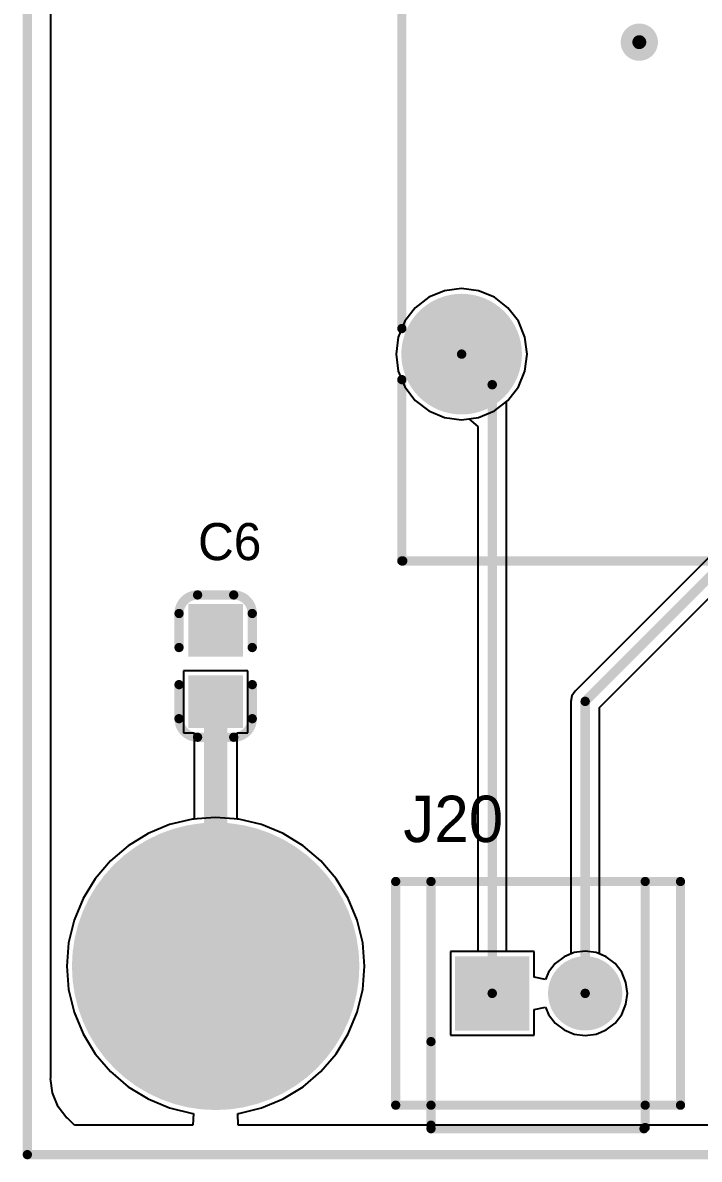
# Model space of a CAD drawing. Extents: x 32 to 132, y 19 to 123.
# Drawn here: x 31.65 to 46.25, y 18.57 to 43.09 of the extents above; entities that cross this region are included whole.
import ezdxf

# ---------------------------------------------------------------- set-up
doc = ezdxf.new("R2010")
doc.units = 0
doc.layers.get('0').update_dxf_attribs({"linetype": 'CONTINUOUS'})
for name, color, linetype in [('BOTTOMLAYER', 5, 'CONTINUOUS'), ('BOTTOMSOLDER', 6, 'CONTINUOUS'), ('MECHANICAL1', 6, 'CONTINUOUS'), ('MECHANICAL13', 56, 'CONTINUOUS'), ('MECHANICAL15', 56, 'CONTINUOUS'), ('MULTILAYER', 9, 'CONTINUOUS'), ('PADHOLELAYER', 156, 'CONTINUOUS'), ('TOPLAYER', 1, 'CONTINUOUS'), ('TOPOVERLAY', 2, 'CONTINUOUS'), ('TOPPASTE', 8, 'CONTINUOUS'), ('TOPSOLDER', 216, 'CONTINUOUS'), ('VIAHOLELAYER', 16, 'CONTINUOUS')]:
    doc.layers.add(name, color=color, linetype=linetype)

# ---------------------------------------------------------------- blocks, each defined once
blk = doc.blocks.new('PH2_2_0_4')
at = {"layer": 'BOTTOMLAYER', "const_width": 0.7}
blk.add_lwpolyline([(1.657, 0, 1), (2.357, 0, 1)], format="xyb", close=True, dxfattribs=at)
at = {"layer": 'BOTTOMLAYER'}
blk.add_solid([(-0.7, -0.7), (0.7, -0.7), (-0.7, 0.7), (0.7, 0.7)], dxfattribs=at)
at = {"layer": 'BOTTOMSOLDER', "const_width": 0.802}
blk.add_lwpolyline([(1.606, 0, 1), (2.407, 0, 1)], format="xyb", close=True, dxfattribs=at)
at = {"layer": 'BOTTOMSOLDER'}
blk.add_solid([(-0.802, -0.802), (0.802, -0.802), (-0.802, 0.802), (0.802, 0.802)], dxfattribs=at)
at = {"layer": 'MECHANICAL13', "const_width": 0.2}
for points in [[(-2.083, 2.413), (4.064, 2.413)], [(-2.083, -2.413), (-2.083, 2.413)], [(4.064, -2.413), (4.064, 2.413)], [(-2.083, -2.413), (4.064, -2.413)]]:
    blk.add_lwpolyline(points, dxfattribs=at)
at = {"layer": 'MECHANICAL13', "const_width": 0.1}
for points in [[(-2.133, 2.413, 1), (-2.033, 2.413, 1)], [(-2.133, 2.413, 1), (-2.033, 2.413, 1)], [(4.014, 2.413, 1), (4.114, 2.413, 1)], [(4.014, 2.413, 1), (4.114, 2.413, 1)], [(-2.133, -2.413, 1), (-2.033, -2.413, 1)], [(-2.133, -2.413, 1), (-2.033, -2.413, 1)], [(4.014, -2.413, 1), (4.114, -2.413, 1)], [(4.014, -2.413, 1), (4.114, -2.413, 1)]]:
    blk.add_lwpolyline(points, format="xyb", close=True, dxfattribs=at)
at = {"layer": 'MULTILAYER', "const_width": 0.7}
blk.add_lwpolyline([(1.657, 0, 1), (2.357, 0, 1)], format="xyb", close=True, dxfattribs=at)
at = {"layer": 'MULTILAYER'}
blk.add_solid([(-0.7, -0.7), (0.7, -0.7), (-0.7, 0.7), (0.7, 0.7)], dxfattribs=at)
at = {"layer": 'PADHOLELAYER', "const_width": 0.4}
for points in [[(-0.2, 0, 1), (0.2, 0, 1)], [(1.807, 0, 1), (2.207, 0, 1)]]:
    blk.add_lwpolyline(points, format="xyb", close=True, dxfattribs=at)
at = {"layer": 'TOPLAYER', "const_width": 0.7}
blk.add_lwpolyline([(1.657, 0, 1), (2.357, 0, 1)], format="xyb", close=True, dxfattribs=at)
at = {"layer": 'TOPLAYER'}
blk.add_solid([(-0.7, -0.7), (0.7, -0.7), (-0.7, 0.7), (0.7, 0.7)], dxfattribs=at)
at = {"layer": 'TOPOVERLAY', "const_width": 0.2}
for points in [[(-1.321, -1.041), (-1.321, 2.413)], [(-1.321, 2.413), (3.302, 2.413)], [(3.302, -2.896), (3.302, 2.413)], [(-1.321, -2.845), (-1.321, -1.041)], [(-1.321, -2.413), (3.302, -2.413)], [(-1.321, -2.921), (-1.321, -2.413)], [(-1.321, -2.921), (3.277, -2.921)], [(3.277, -2.921), (3.302, -2.896)]]:
    blk.add_lwpolyline(points, dxfattribs=at)
at = {"layer": 'TOPOVERLAY', "const_width": 0.1}
for points in [[(-1.371, 2.413, 1), (-1.271, 2.413, 1)], [(-1.371, 2.413, 1), (-1.271, 2.413, 1)], [(3.252, 2.413, 1), (3.352, 2.413, 1)], [(3.252, 2.413, 1), (3.352, 2.413, 1)], [(-1.371, -1.041, 1), (-1.271, -1.041, 1)], [(-1.371, -1.041, 1), (-1.271, -1.041, 1)], [(-1.371, -2.413, 1), (-1.271, -2.413, 1)], [(-1.371, -2.413, 1), (-1.271, -2.413, 1)], [(3.252, -2.413, 1), (3.352, -2.413, 1)], [(-1.371, -2.845, 1), (-1.271, -2.845, 1)], [(-1.371, -2.921, 1), (-1.271, -2.921, 1)], [(-1.371, -2.921, 1), (-1.271, -2.921, 1)], [(3.227, -2.921, 1), (3.327, -2.921, 1)], [(3.227, -2.921, 1), (3.327, -2.921, 1)], [(3.252, -2.896, 1), (3.352, -2.896, 1)], [(3.252, -2.896, 1), (3.352, -2.896, 1)]]:
    blk.add_lwpolyline(points, format="xyb", close=True, dxfattribs=at)
at = {"layer": 'TOPSOLDER', "const_width": 0.802}
blk.add_lwpolyline([(1.606, 0, 1), (2.407, 0, 1)], format="xyb", close=True, dxfattribs=at)
at = {"layer": 'TOPSOLDER'}
blk.add_solid([(-0.802, -0.802), (0.802, -0.802), (-0.802, 0.802), (0.802, 0.802)], dxfattribs=at)
blk = doc.blocks.new('0603_C_37')
at = {"layer": 'TOPLAYER'}
for points in [[(-1.235, -0.49), (-0.305, -0.49), (-1.235, 0.49), (-0.305, 0.49)], [(0.305, -0.49), (1.235, -0.49), (0.305, 0.49), (1.235, 0.49)]]:
    blk.add_solid(points, dxfattribs=at)
at = {"layer": 'TOPOVERLAY', "const_width": 0.2}
for points in [[(-1.535, 0.39, -0.414213), (-1.135, 0.79)], [(1.135, 0.79, -0.414213), (1.535, 0.39)], [(-1.135, -0.79, -0.414213), (-1.535, -0.39)], [(1.535, -0.39, -0.414213), (1.135, -0.79)]]:
    blk.add_lwpolyline(points, format="xyb", dxfattribs=at)
for points in [[(-0.4, 0.79), (-1.135, 0.79)], [(1.135, 0.79), (0.4, 0.79)], [(-1.535, -0.39), (-1.535, 0.39)], [(1.535, -0.39), (1.535, 0.39)], [(-0.4, -0.79), (-1.135, -0.79)], [(1.135, -0.79), (0.4, -0.79)]]:
    blk.add_lwpolyline(points, dxfattribs=at)
at = {"layer": 'TOPOVERLAY', "const_width": 0.1}
for points in [[(-1.185, 0.79, 1), (-1.085, 0.79, 1)], [(-1.185, 0.79, 1), (-1.085, 0.79, 1)], [(-0.45, 0.79, 1), (-0.35, 0.79, 1)], [(0.35, 0.79, 1), (0.45, 0.79, 1)], [(1.085, 0.79, 1), (1.185, 0.79, 1)], [(1.085, 0.79, 1), (1.185, 0.79, 1)], [(-1.585, 0.39, 1), (-1.485, 0.39, 1)], [(-1.585, 0.39, 1), (-1.485, 0.39, 1)], [(1.485, 0.39, 1), (1.585, 0.39, 1)], [(1.485, 0.39, 1), (1.585, 0.39, 1)], [(-1.585, -0.39, 1), (-1.485, -0.39, 1)], [(-1.585, -0.39, 1), (-1.485, -0.39, 1)], [(1.485, -0.39, 1), (1.585, -0.39, 1)], [(1.485, -0.39, 1), (1.585, -0.39, 1)], [(-1.185, -0.79, 1), (-1.085, -0.79, 1)], [(-1.185, -0.79, 1), (-1.085, -0.79, 1)], [(-0.45, -0.79, 1), (-0.35, -0.79, 1)], [(0.35, -0.79, 1), (0.45, -0.79, 1)], [(1.085, -0.79, 1), (1.185, -0.79, 1)], [(1.085, -0.79, 1), (1.185, -0.79, 1)]]:
    blk.add_lwpolyline(points, format="xyb", close=True, dxfattribs=at)
at = {"layer": 'TOPPASTE'}
for points in [[(-1.235, -0.49), (-0.305, -0.49), (-1.235, 0.49), (-0.305, 0.49)], [(0.305, -0.49), (1.235, -0.49), (0.305, 0.49), (1.235, 0.49)]]:
    blk.add_solid(points, dxfattribs=at)
at = {"layer": 'TOPSOLDER'}
for points in [[(-1.337, -0.592), (-0.203, -0.592), (-1.337, 0.592), (-0.203, 0.592)], [(0.203, -0.592), (1.337, -0.592), (0.203, 0.592), (1.337, 0.592)]]:
    blk.add_solid(points, dxfattribs=at)
blk = doc.blocks.new('HF32F_005_HS_153')
at = {"layer": 'BOTTOMLAYER', "const_width": 1.2}
for points in [[(-0.6, 7.6, 1), (0.6, 7.6, 1)], [(14.64, 7.62, 1), (15.84, 7.62, 1)], [(-0.6, 0, 1), (0.6, 0, 1)], [(12.1, 0, 1), (13.3, 0, 1)]]:
    blk.add_lwpolyline(points, format="xyb", close=True, dxfattribs=at)
at = {"layer": 'BOTTOMSOLDER', "const_width": 1.302}
for points in [[(-0.651, 7.6, 1), (0.651, 7.6, 1)], [(14.589, 7.62, 1), (15.891, 7.62, 1)], [(-0.651, 0, 1), (0.651, 0, 1)], [(12.049, 0, 1), (13.351, 0, 1)]]:
    blk.add_lwpolyline(points, format="xyb", close=True, dxfattribs=at)
at = {"layer": 'MECHANICAL15', "const_width": 0.00254}
blk.add_lwpolyline([(7.946, 4.137), (7.997, 4.188)], dxfattribs=at)
at = {"layer": 'MECHANICAL15', "const_width": 0.00127}
for points in [[(7.996, 4.188, 1), (7.998, 4.188, 1)], [(7.946, 4.137, 1), (7.947, 4.137, 1)]]:
    blk.add_lwpolyline(points, format="xyb", close=True, dxfattribs=at)
at = {"layer": 'MULTILAYER', "const_width": 1.2}
for points in [[(-0.6, 7.6, 1), (0.6, 7.6, 1)], [(14.64, 7.62, 1), (15.84, 7.62, 1)], [(-0.6, 0, 1), (0.6, 0, 1)], [(12.1, 0, 1), (13.3, 0, 1)]]:
    blk.add_lwpolyline(points, format="xyb", close=True, dxfattribs=at)
at = {"layer": 'PADHOLELAYER', "const_width": 0.7}
for points in [[(-0.35, 7.6, 1), (0.35, 7.6, 1)], [(14.89, 7.62, 1), (15.59, 7.62, 1)], [(-0.35, 0, 1), (0.35, 0, 1)], [(12.35, 0, 1), (13.05, 0, 1)]]:
    blk.add_lwpolyline(points, format="xyb", close=True, dxfattribs=at)
at = {"layer": 'TOPLAYER', "const_width": 1.2}
for points in [[(-0.6, 7.6, 1), (0.6, 7.6, 1)], [(14.64, 7.62, 1), (15.84, 7.62, 1)], [(-0.6, 0, 1), (0.6, 0, 1)], [(12.1, 0, 1), (13.3, 0, 1)]]:
    blk.add_lwpolyline(points, format="xyb", close=True, dxfattribs=at)
at = {"layer": 'TOPOVERLAY', "const_width": 0.2}
for points in [[(-1.237, 8.261), (-1.237, 8.89)], [(-0.55, 8.89), (-1.19, 8.89)], [(14.644, 8.89), (0.55, 8.89)], [(17.18, 8.89), (15.836, 8.89)], [(17.163, -1.27), (17.163, 8.89)], [(17.17, 8.56), (17.17, 8.89)], [(-1.237, 0.662), (-1.237, 6.938)], [(-1.237, -1.29), (-1.237, -0.662)], [(-0.551, -1.29), (-1.237, -1.29)], [(12.149, -1.29), (0.551, -1.29)], [(17.163, -1.29), (13.251, -1.29)]]:
    blk.add_lwpolyline(points, dxfattribs=at)
at = {"layer": 'TOPOVERLAY', "const_width": 0.1}
for points in [[(-1.287, 8.89, 1), (-1.187, 8.89, 1)], [(-1.24, 8.89, 1), (-1.14, 8.89, 1)], [(-0.6, 8.89, 1), (-0.5, 8.89, 1)], [(0.5, 8.89, 1), (0.6, 8.89, 1)], [(14.594, 8.89, 1), (14.694, 8.89, 1)], [(15.786, 8.89, 1), (15.886, 8.89, 1)], [(17.113, 8.89, 1), (17.213, 8.89, 1)], [(17.12, 8.89, 1), (17.22, 8.89, 1)], [(17.13, 8.89, 1), (17.23, 8.89, 1)], [(17.12, 8.56, 1), (17.22, 8.56, 1)], [(-1.287, 8.261, 1), (-1.187, 8.261, 1)], [(-1.287, 6.938, 1), (-1.187, 6.938, 1)], [(-1.287, 0.662, 1), (-1.187, 0.662, 1)], [(-1.287, -0.662, 1), (-1.187, -0.662, 1)], [(-1.287, -1.29, 1), (-1.187, -1.29, 1)], [(-1.287, -1.29, 1), (-1.187, -1.29, 1)], [(-0.601, -1.29, 1), (-0.501, -1.29, 1)], [(0.501, -1.29, 1), (0.601, -1.29, 1)], [(12.099, -1.29, 1), (12.199, -1.29, 1)], [(13.201, -1.29, 1), (13.301, -1.29, 1)], [(17.113, -1.27, 1), (17.213, -1.27, 1)], [(17.113, -1.29, 1), (17.213, -1.29, 1)]]:
    blk.add_lwpolyline(points, format="xyb", close=True, dxfattribs=at)
at = {"layer": 'TOPSOLDER', "const_width": 1.302}
for points in [[(-0.651, 7.6, 1), (0.651, 7.6, 1)], [(14.589, 7.62, 1), (15.891, 7.62, 1)], [(-0.651, 0, 1), (0.651, 0, 1)], [(12.049, 0, 1), (13.351, 0, 1)]]:
    blk.add_lwpolyline(points, format="xyb", close=True, dxfattribs=at)

msp = doc.modelspace()

# ---------------------------------------------------------------- linework, layer by layer
at = {"layer": 'BOTTOMLAYER'}
for p, q in [((32.258, 20.32), (32.258, 121.412)), ((40.756, 37.308), (40.415, 37.167)), ((41.123, 37.356), (40.756, 37.308)), ((41.489, 37.308), (41.123, 37.356)), ((41.83, 37.167), (41.489, 37.308)), ((40.415, 37.167), (40.122, 36.942)), ((42.123, 36.942), (41.83, 37.167)), ((40.122, 36.942), (39.897, 36.649)), ((42.348, 36.649), (42.123, 36.942)), ((39.897, 36.649), (39.755, 36.307)), ((42.49, 36.307), (42.348, 36.649)), ((39.755, 36.307), (39.707, 35.941)), ((42.538, 35.941), (42.49, 36.307)), ((39.707, 35.941), (39.755, 35.575)), ((42.49, 35.575), (42.538, 35.941)), ((39.755, 35.575), (39.897, 35.233)), ((42.348, 35.233), (42.49, 35.575)), ((39.897, 35.233), (40.122, 34.94)), ((42.123, 34.94), (42.348, 35.233)), ((40.122, 34.94), (40.415, 34.715)), ((41.83, 34.715), (42.123, 34.94)), ((40.415, 34.715), (40.756, 34.574)), ((41.489, 34.574), (41.83, 34.715)), ((40.756, 34.574), (41.123, 34.526)), ((41.123, 34.526), (41.489, 34.574)), ((34.821, 25.789), (34.355, 25.596)), ((35.311, 25.907), (34.821, 25.789)), ((35.814, 25.946), (35.311, 25.907)), ((36.317, 25.907), (35.814, 25.946)), ((36.807, 25.789), (36.317, 25.907)), ((37.273, 25.596), (36.807, 25.789)), ((34.355, 25.596), (33.925, 25.332)), ((37.703, 25.332), (37.273, 25.596)), ((33.925, 25.332), (33.542, 25.005)), ((38.086, 25.005), (37.703, 25.332)), ((33.542, 25.005), (33.215, 24.622)), ((38.413, 24.622), (38.086, 25.005)), ((33.215, 24.622), (32.951, 24.192)), ((38.677, 24.192), (38.413, 24.622)), ((32.951, 24.192), (32.758, 23.726)), ((38.87, 23.726), (38.677, 24.192)), ((32.758, 23.726), (32.64, 23.236)), ((38.988, 23.236), (38.87, 23.726)), ((32.64, 23.236), (32.601, 22.733)), ((39.027, 22.733), (38.988, 23.236)), ((42.686, 23.052), (40.88, 23.052)), ((40.88, 23.052), (40.88, 21.246)), ((42.686, 22.496), (42.686, 23.052)), ((43.79, 23.06), (43.554, 23.029)), ((44.025, 23.029), (43.79, 23.06)), ((43.334, 22.938), (43.145, 22.793)), ((43.554, 23.029), (43.334, 22.938)), ((44.245, 22.938), (44.025, 23.029)), ((44.434, 22.793), (44.245, 22.938)), ((32.601, 22.733), (32.64, 22.23)), ((38.988, 22.23), (39.027, 22.733)), ((43.001, 22.604), (42.935, 22.447)), ((43.145, 22.793), (43.001, 22.604)), ((44.579, 22.604), (44.434, 22.793)), ((44.67, 22.385), (44.579, 22.604)), ((42.935, 22.447), (42.686, 22.496)), ((44.701, 22.149), (44.67, 22.385)), ((32.64, 22.23), (32.758, 21.74)), ((38.87, 21.74), (38.988, 22.23)), ((44.67, 21.913), (44.701, 22.149)), ((42.686, 21.801), (42.935, 21.851)), ((42.935, 21.851), (43.001, 21.693)), ((44.579, 21.693), (44.67, 21.913)), ((32.758, 21.74), (32.951, 21.274)), ((38.677, 21.274), (38.87, 21.74)), ((42.686, 21.246), (42.686, 21.801)), ((43.001, 21.693), (43.145, 21.505)), ((44.434, 21.505), (44.579, 21.693)), ((43.145, 21.505), (43.334, 21.36)), ((43.334, 21.36), (43.554, 21.269)), ((44.025, 21.269), (44.245, 21.36)), ((44.245, 21.36), (44.434, 21.505)), ((32.951, 21.274), (33.215, 20.844)), ((38.413, 20.844), (38.677, 21.274)), ((40.88, 21.246), (42.686, 21.246)), ((43.554, 21.269), (43.79, 21.238)), ((43.79, 21.238), (44.025, 21.269)), ((33.215, 20.844), (33.542, 20.461)), ((38.086, 20.461), (38.413, 20.844)), ((33.542, 20.461), (33.925, 20.134)), ((37.703, 20.134), (38.086, 20.461)), ((32.249, 20.31), (32.258, 20.32)), ((32.29, 20), (32.249, 20.31)), ((32.258, 20.32), (32.258, 20.32)), ((33.925, 20.134), (34.355, 19.87)), ((37.273, 19.87), (37.703, 20.134)), ((32.413, 19.701), (32.29, 20)), ((34.355, 19.87), (34.821, 19.677)), ((36.807, 19.677), (37.273, 19.87)), ((32.603, 19.454), (32.413, 19.701)), ((34.821, 19.677), (35.311, 19.559)), ((36.317, 19.559), (36.807, 19.677)), ((32.617, 19.453), (32.603, 19.454)), ((32.766, 19.304), (32.617, 19.453)), ((32.617, 19.453), (32.617, 19.453)), ((35.311, 19.559), (35.335, 19.558)), ((35.335, 19.558), (35.325, 19.304)), ((36.29, 19.557), (36.317, 19.559)), ((36.3, 19.304), (36.29, 19.557)), ((34.29, 19.304), (32.766, 19.304)), ((35.325, 19.304), (34.29, 19.304)), ((72.18, 19.296), (36.3, 19.304))]:
    msp.add_line(p, q, dxfattribs=at)
for points, const_width in [([(44.808, 42.672, 1), (45.108, 42.672, 1)], 0.3), ([(34.314, 22.733, 1), (37.314, 22.733, 1)], 3)]:
    msp.add_lwpolyline(points, format="xyb", close=True, dxfattribs=dict(at, const_width=const_width))
at = {"layer": 'BOTTOMSOLDER'}
for points, const_width in [([(44.757, 42.672, 1), (45.159, 42.672, 1)], 0.402), ([(34.263, 22.733, 1), (37.365, 22.733, 1)], 3.102)]:
    msp.add_lwpolyline(points, format="xyb", close=True, dxfattribs=dict(at, const_width=const_width))
at = {"layer": 'MECHANICAL1', "const_width": 0.2}
for points in [[(31.75, 18.669), (31.75, 122.936)], [(31.75, 18.669), (131.699, 18.669)]]:
    msp.add_lwpolyline(points, dxfattribs=at)
at = {"layer": 'MECHANICAL1', "const_width": 0.1}
msp.add_lwpolyline([(31.7, 18.669, 1), (31.8, 18.669, 1)], format="xyb", close=True, dxfattribs=at)
msp.add_lwpolyline([(31.7, 18.669, 1), (31.8, 18.669, 1)], format="xyb", close=True, dxfattribs=at)
at = {"layer": 'MULTILAYER'}
for points, const_width in [([(44.808, 42.672, 1), (45.108, 42.672, 1)], 0.3), ([(34.314, 22.733, 1), (37.314, 22.733, 1)], 3)]:
    msp.add_lwpolyline(points, format="xyb", close=True, dxfattribs=dict(at, const_width=const_width))
at = {"layer": 'PADHOLELAYER', "const_width": 1.65}
msp.add_lwpolyline([(34.989, 22.733, 1), (36.639, 22.733, 1)], format="xyb", close=True, dxfattribs=at)
at = {"layer": 'TOPLAYER'}
for p, q in [((32.258, 20.32), (32.258, 121.412)), ((40.756, 37.308), (40.415, 37.167)), ((41.123, 37.356), (40.756, 37.308)), ((41.489, 37.308), (41.123, 37.356)), ((41.83, 37.167), (41.489, 37.308)), ((40.415, 37.167), (40.122, 36.942)), ((42.123, 36.942), (41.83, 37.167)), ((40.122, 36.942), (39.897, 36.649)), ((42.348, 36.649), (42.123, 36.942)), ((39.897, 36.649), (39.755, 36.307)), ((42.49, 36.307), (42.348, 36.649)), ((39.755, 36.307), (39.707, 35.941)), ((42.538, 35.941), (42.49, 36.307)), ((39.707, 35.941), (39.755, 35.575)), ((42.49, 35.575), (42.538, 35.941)), ((39.755, 35.575), (39.897, 35.233)), ((42.348, 35.233), (42.49, 35.575)), ((39.897, 35.233), (40.122, 34.94)), ((42.123, 34.94), (42.348, 35.233)), ((40.122, 34.94), (40.415, 34.715)), ((42.094, 34.917), (42.123, 34.94)), ((42.094, 23.052), (42.094, 34.917)), ((40.415, 34.715), (40.756, 34.574)), ((40.756, 34.574), (41.123, 34.526)), ((41.123, 34.526), (41.281, 34.547)), ((41.281, 34.547), (41.472, 34.379)), ((41.472, 34.379), (41.472, 23.052)), ((47.551, 32.649), (43.57, 28.668)), ((44.1, 28.319), (47.99, 32.209)), ((36.507, 29.108), (35.121, 29.108)), ((35.121, 29.108), (35.121, 27.772)), ((36.507, 27.772), (36.507, 29.108)), ((43.502, 28.567), (43.479, 28.448)), ((43.479, 28.448), (43.479, 22.998)), ((43.57, 28.668), (43.502, 28.567)), ((44.1, 22.998), (44.1, 28.319)), ((35.121, 27.772), (35.348, 27.772)), ((35.348, 27.772), (35.348, 25.909)), ((36.28, 25.909), (36.28, 27.772)), ((36.28, 27.772), (36.507, 27.772)), ((34.821, 25.789), (34.355, 25.596)), ((35.311, 25.907), (34.821, 25.789)), ((35.348, 25.909), (35.311, 25.907)), ((36.317, 25.907), (36.28, 25.909)), ((36.807, 25.789), (36.317, 25.907)), ((37.273, 25.596), (36.807, 25.789)), ((34.355, 25.596), (33.925, 25.332)), ((37.703, 25.332), (37.273, 25.596)), ((33.925, 25.332), (33.542, 25.005)), ((38.086, 25.005), (37.703, 25.332)), ((33.542, 25.005), (33.215, 24.622)), ((38.413, 24.622), (38.086, 25.005)), ((33.215, 24.622), (32.951, 24.192)), ((38.677, 24.192), (38.413, 24.622)), ((32.951, 24.192), (32.758, 23.726)), ((38.87, 23.726), (38.677, 24.192)), ((32.758, 23.726), (32.64, 23.236)), ((38.988, 23.236), (38.87, 23.726)), ((32.64, 23.236), (32.601, 22.733)), ((39.027, 22.733), (38.988, 23.236)), ((41.472, 23.052), (40.88, 23.052)), ((40.88, 23.052), (40.88, 21.246)), ((42.686, 23.052), (42.094, 23.052)), ((42.686, 22.496), (42.686, 23.052)), ((43.334, 22.938), (43.145, 22.793)), ((43.479, 22.998), (43.334, 22.938)), ((44.245, 22.938), (44.1, 22.998)), ((44.434, 22.793), (44.245, 22.938)), ((32.601, 22.733), (32.64, 22.23)), ((38.988, 22.23), (39.027, 22.733)), ((43.001, 22.604), (42.935, 22.447)), ((43.145, 22.793), (43.001, 22.604)), ((44.579, 22.604), (44.434, 22.793)), ((44.67, 22.385), (44.579, 22.604)), ((42.935, 22.447), (42.686, 22.496)), ((44.701, 22.149), (44.67, 22.385)), ((32.64, 22.23), (32.758, 21.74)), ((38.87, 21.74), (38.988, 22.23)), ((44.67, 21.913), (44.701, 22.149)), ((42.686, 21.801), (42.935, 21.851)), ((42.935, 21.851), (43.001, 21.693)), ((44.579, 21.693), (44.67, 21.913)), ((32.758, 21.74), (32.951, 21.274)), ((38.677, 21.274), (38.87, 21.74)), ((42.686, 21.246), (42.686, 21.801)), ((43.001, 21.693), (43.145, 21.505)), ((44.434, 21.505), (44.579, 21.693)), ((43.145, 21.505), (43.334, 21.36)), ((43.334, 21.36), (43.554, 21.269)), ((44.025, 21.269), (44.245, 21.36)), ((44.245, 21.36), (44.434, 21.505)), ((32.951, 21.274), (33.215, 20.844)), ((38.413, 20.844), (38.677, 21.274)), ((40.88, 21.246), (42.686, 21.246)), ((43.554, 21.269), (43.79, 21.238)), ((43.79, 21.238), (44.025, 21.269)), ((33.215, 20.844), (33.542, 20.461)), ((38.086, 20.461), (38.413, 20.844)), ((33.542, 20.461), (33.925, 20.134)), ((37.703, 20.134), (38.086, 20.461)), ((32.249, 20.31), (32.258, 20.32)), ((32.29, 20), (32.249, 20.31)), ((32.258, 20.32), (32.258, 20.32)), ((33.925, 20.134), (34.355, 19.87)), ((37.273, 19.87), (37.703, 20.134)), ((32.413, 19.701), (32.29, 20)), ((34.355, 19.87), (34.821, 19.677)), ((36.807, 19.677), (37.273, 19.87)), ((32.603, 19.454), (32.413, 19.701)), ((34.821, 19.677), (35.311, 19.559)), ((36.317, 19.559), (36.807, 19.677)), ((32.617, 19.453), (32.603, 19.454)), ((32.766, 19.304), (32.617, 19.453)), ((32.617, 19.453), (32.617, 19.453)), ((35.311, 19.559), (35.335, 19.558)), ((35.335, 19.558), (35.325, 19.304)), ((36.29, 19.557), (36.317, 19.559)), ((36.3, 19.304), (36.29, 19.557)), ((34.29, 19.304), (32.766, 19.304)), ((35.325, 19.304), (34.29, 19.304)), ((72.18, 19.296), (36.3, 19.304))]:
    msp.add_line(p, q, dxfattribs=at)
for points, const_width in [([(44.808, 42.672, 1), (45.108, 42.672, 1)], 0.3), ([(41.072, 35.941, 1), (41.173, 35.941, 1)], 0.102), ([(41.732, 35.281, 1), (41.834, 35.281, 1)], 0.102), ([(41.732, 35.281, 1), (41.834, 35.281, 1)], 0.102), ([(35.687, 28.44, 1), (35.941, 28.44, 1)], 0.254), ([(43.739, 28.448, 1), (43.84, 28.448, 1)], 0.102), ([(43.739, 28.448, 1), (43.84, 28.448, 1)], 0.102), ([(34.314, 22.733, 1), (37.314, 22.733, 1)], 3), ([(35.687, 22.733, 1), (35.941, 22.733, 1)], 0.254), ([(41.732, 22.149, 1), (41.834, 22.149, 1)], 0.102), ([(43.739, 22.149, 1), (43.84, 22.149, 1)], 0.102)]:
    msp.add_lwpolyline(points, format="xyb", close=True, dxfattribs=dict(at, const_width=const_width))
for points, const_width in [([(41.123, 35.941), (41.783, 35.281)], 0.203), ([(41.783, 22.149), (41.783, 35.281)], 0.203), ([(43.79, 28.448), (48.743, 33.401)], 0.203), ([(35.814, 22.733), (35.814, 28.44)], 0.508), ([(43.79, 22.149), (43.79, 28.448)], 0.203)]:
    msp.add_lwpolyline(points, dxfattribs=dict(at, const_width=const_width))
at = {"layer": 'TOPSOLDER'}
for points, const_width in [([(44.757, 42.672, 1), (45.159, 42.672, 1)], 0.402), ([(34.263, 22.733, 1), (37.365, 22.733, 1)], 3.102)]:
    msp.add_lwpolyline(points, format="xyb", close=True, dxfattribs=dict(at, const_width=const_width))
at = {"layer": 'VIAHOLELAYER', "const_width": 0.15}
msp.add_lwpolyline([(44.883, 42.672, 1), (45.033, 42.672, 1)], format="xyb", close=True, dxfattribs=at)

# ---------------------------------------------------------------- block references
at = {"rotation": 270}
for name, p in [('HF32F_005_HS_153', (41.123, 48.641)), ('0603_C_37', (35.814, 29.21))]:
    msp.add_blockref(name, p, dxfattribs=at)
msp.add_blockref('PH2_2_0_4', (41.783, 22.149))

# ---------------------------------------------------------------- texts
at = {"layer": 'TOPOVERLAY'}
msp.add_text('C6', height=0.8, rotation=360, dxfattribs=at).set_placement((35.433, 31.496))
msp.add_text('J20', height=1, dxfattribs=at).set_placement((39.865, 25.413))

doc.saveas('drawing.dxf')
